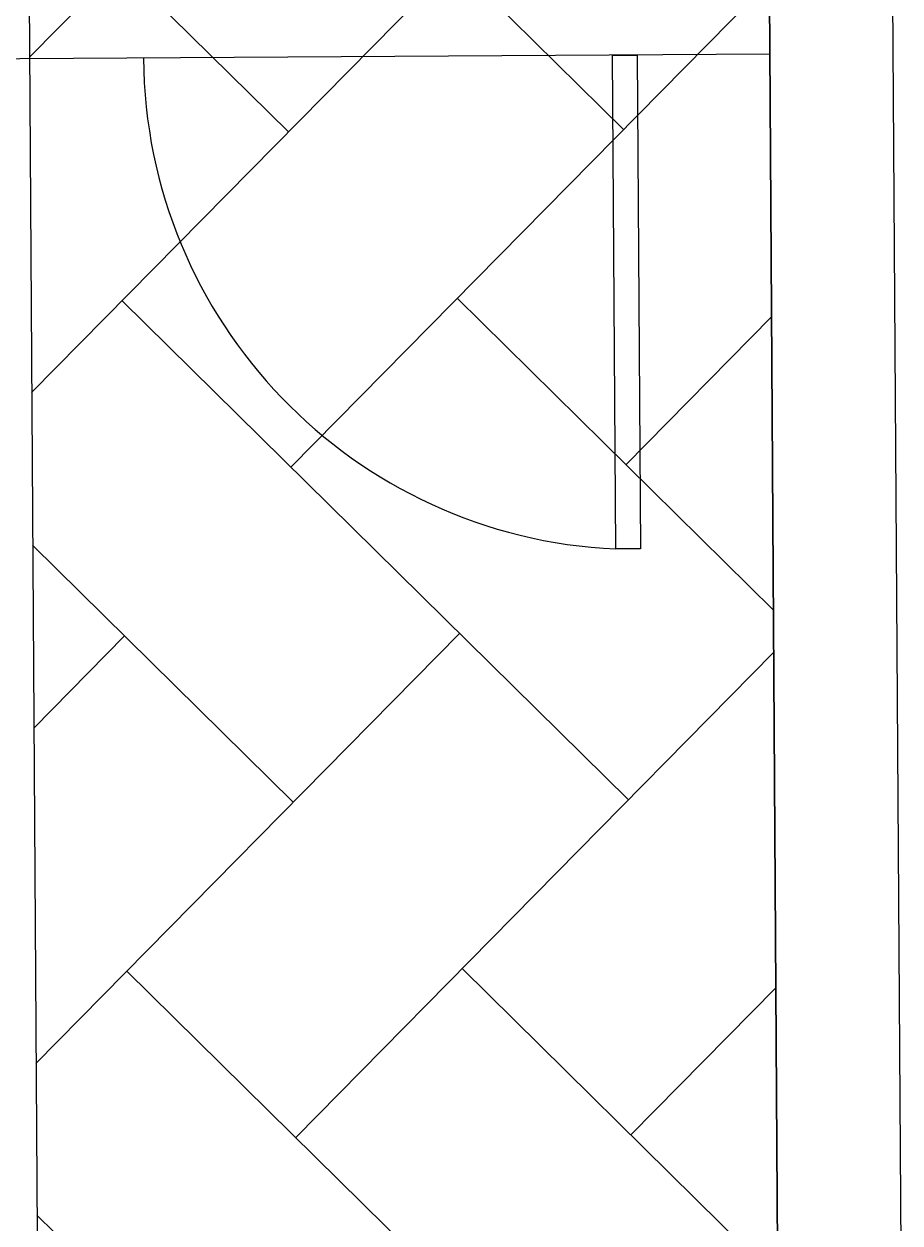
# Model space of a CAD drawing. Header units: feet. Extents: x 919634 to 928945, y 707022 to 708026.
# Drawn here: x 920724.61 to 920729.34, y 707525.45 to 707531.93 of the extents above; entities that cross this region are included whole.
import ezdxf

# ---------------------------------------------------------------- set-up
doc = ezdxf.new("R2010")
doc.units = ezdxf.units.FT
doc.header["$LTSCALE"] = 20
doc.header["$MEASUREMENT"] = 0
for name, color, linetype in [('-u-site-xref', 7, 'Continuous'), ('Site Plan$0$-u-site-bldg_interior', 252, 'Continuous'), ('Site Plan$0$-u-site-fence', 4, 'Site Plan$0$FENCELINE1'), ('Site Plan$0$A-DOOR-EXT_WINDOWS', 253, 'Continuous'), ('Site Plan$0$SP-LOT PAVERS', 254, 'Continuous')]:
    doc.layers.add(name, color=color, linetype=linetype)
doc.layers.add('Site Plan$0$SP-SIDEWALK', color=2, linetype='Continuous', lineweight=25)
doc.layers.add('SP-BUILDING-FOOTPRINT', color=1, linetype='Continuous', lineweight=25)
doc.layers.get('-u-site-xref').off()
doc.linetypes.add('Site Plan$0$FENCELINE1', pattern='A,0.25,-0.1,[133,ltypeshp.shx,S=0.1,R=0,X=-0.1,Y=0],-0.1,1', length=1.45)

# ---------------------------------------------------------------- blocks, each defined once
blk = doc.blocks.new('Site Plan$0$A$C05C92244')
at = {"layer": 'Site Plan$0$A-DOOR-EXT_WINDOWS'}
blk.add_lwpolyline([(32.00389335552609, 32.04769828175449), (32.00389335552609, 0.04381521808500111), (30.40369920234298, 0.04381521808500111), (30.40369920234298, 32.04769828175449)], close=True, dxfattribs=at)
blk.add_arc((32.07979910527501, 32.07980389018303), 32.07980487913881, 180.0573418751565, 267.0050566959838, dxfattribs=at)
blk = doc.blocks.new('Site Plan')
at = {"layer": 'Site Plan$0$SP-LOT PAVERS'}
h = blk.add_hatch(dxfattribs=at)
h.set_pattern_fill('AR-HBONE', color=256, scale=0.32, angle=-89.58178215075662)
h.set_pattern_definition([(315.4182178492434, (0, 0), (1.810145136983853, 0.01321298806884015), [3.84, -1.28]), (45.41821784924338, (0.9116790626081567, -0.8984660745381309), (1.810145136983853, 0.01321298806884), [3.84, -1.28])])
h.paths.add_polyline_path([(920728.601640801, 707537.7593949869), (920728.7337798977, 707517.5098261209), (920738.7335670218, 707517.5750799963), (920738.8124159473, 707505.4919573636), (920719.8127714314, 707505.3754560131), (920719.6823124991, 707525.3675491884), (920724.6822060464, 707525.4001761263), (920724.6299808914, 707533.403385625), (920717.9634561618, 707533.3598830418), (920717.935201234, 707537.6897908536)])
at = {"layer": 'Site Plan$0$-u-site-bldg_interior'}
for p, q in [((920728.7337798979, 707517.509826121, 7.807863262514746e-08), (920728.6251762881, 707534.1527148025, 7.807863262514746e-08)), ((920729.3960821127, 707518.1808288522, 7.807863262514746e-08), (920729.2918287611, 707534.1570650609, 7.807863262514746e-08))]:
    blk.add_line(p, q, dxfattribs=at)
at = {"layer": 'Site Plan$0$-u-site-fence', "ltscale": 0.15, "elevation": 7.807863672923385e-08}
blk.add_lwpolyline([(920728.6407430379, 707531.7671984499), (920717.6409483155, 707531.6998820732)], dxfattribs=at)
at = {"layer": 'Site Plan$0$SP-SIDEWALK'}
blk.add_line((920724.6299808914, 707533.4033856251, 7.807863672923385e-08), (920724.6822060464, 707525.4001761259, 7.807863672923385e-08), dxfattribs=at)
at = {"layer": 'Site Plan$0$-u-site-fence', "xscale": 0.08333333333333329, "yscale": 0.08333333333333329, "zscale": 0.08333333333333329, "rotation": 0.3738798165013708}
blk.add_blockref('Site Plan$0$A$C05C92244', (920725.2744623339, 707529.0748241369, 7.807863672923385e-08), dxfattribs=at)

msp = doc.modelspace()

# ---------------------------------------------------------------- block references
at = {"layer": '-u-site-xref'}
msp.add_blockref('Site Plan', (0, 0), dxfattribs=at)

# ---------------------------------------------------------------- next in the draw order: linework, layer by layer
at = {"layer": 'SP-BUILDING-FOOTPRINT', "elevation": 7.807863672923385e-08}
msp.add_lwpolyline([(920650.9952718283, 707579.3579891194), (920651.2181591828, 707545.1920494669), (920662.5512504572, 707545.2660038534), (920662.6834513581, 707525.0069638573), (920673.3499066874, 707525.0741525367), (920673.4015610663, 707517.1487543277), (920684.7347738431, 707517.2227095071), (920684.6026347467, 707537.4722783103), (920695.268885686, 707537.5418812126), (920695.3496223264, 707525.1694479095), (920706.6829770078, 707525.243404015), (920706.5506492829, 707545.49297165), (920717.2170888501, 707545.5625757833), (920717.2684913065, 707537.6854402204), (920728.601640801, 707537.759394987), (920728.7337798977, 707517.509826121), (920740.0669362928, 707517.5837809326)], dxfattribs=at)

doc.saveas('drawing.dxf')
